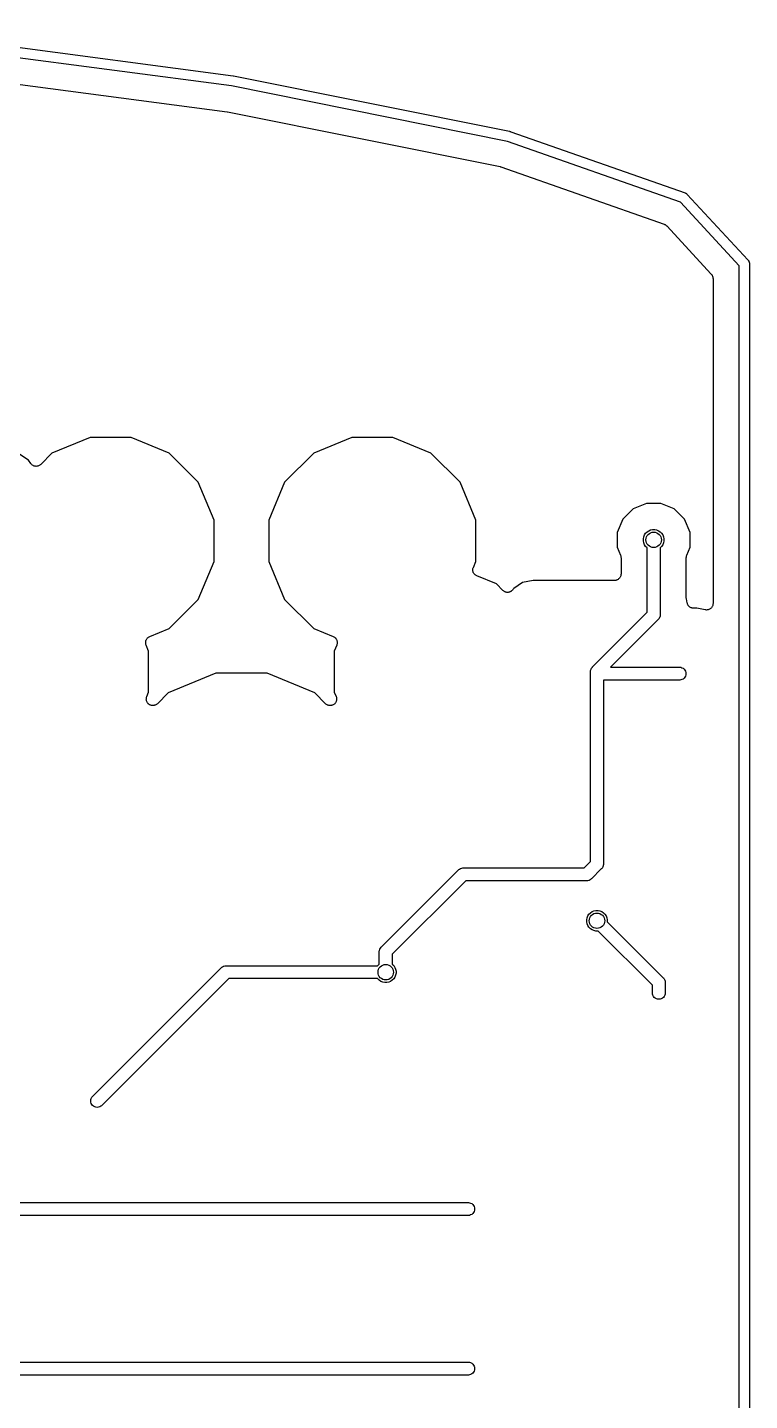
# Model space of a CAD drawing. Extents: x 0.4 to 11.3, y -7.9 to -0.4.
# Drawn here: x 8.329 to 8.88, y -2.58 to -1.529 of the extents above; entities that cross this region are included whole.
import ezdxf

# ---------------------------------------------------------------- set-up
doc = ezdxf.new("R2010")
doc.units = 0
doc.header["$MEASUREMENT"] = 0
doc.layers.add('BLACK', color=7, linetype='CONTINUOUS')

msp = doc.modelspace()

# ---------------------------------------------------------------- linework, layer by layer
at = {"layer": 'BLACK', "linetype": 'CONTINUOUS'}
for p, q in [((8.20617, -1.5294), (8.48572, -1.56637)), ((8.48462, -1.57417), (8.20511, -1.5372)), ((8.203, -1.5571), (8.48116, -1.59389)), ((8.69538, -1.61656), (8.48462, -1.57417)), ((8.48572, -1.56637), (8.48585, -1.56638)), ((8.48585, -1.56638), (8.48591, -1.5664)), ((8.48591, -1.5664), (8.48597, -1.5664)), ((8.48597, -1.5664), (8.4861, -1.56643)), ((8.4861, -1.56643), (8.69691, -1.60883)), ((8.48116, -1.59389), (8.48123, -1.59389)), ((8.48123, -1.59389), (8.48136, -1.59393)), ((8.48136, -1.59393), (8.4815, -1.59394)), ((8.4815, -1.59394), (8.68972, -1.63582)), ((8.82763, -1.66308), (8.69538, -1.61656)), ((8.69691, -1.60883), (8.69699, -1.60883)), ((8.69699, -1.60883), (8.69728, -1.60891)), ((8.69728, -1.60891), (8.6974, -1.60893)), ((8.6974, -1.60893), (8.69747, -1.60895)), ((8.69747, -1.60895), (8.69755, -1.60897)), ((8.69755, -1.60897), (8.69766, -1.60901)), ((8.69766, -1.60901), (8.69795, -1.6091)), ((8.69795, -1.6091), (8.69802, -1.60914)), ((8.69802, -1.60914), (8.83118, -1.65598)), ((8.68972, -1.63582), (8.68979, -1.63583)), ((8.68979, -1.63583), (8.69009, -1.63593)), ((8.69009, -1.63593), (8.6904, -1.636)), ((8.6904, -1.636), (8.81513, -1.67989)), ((8.83118, -1.65598), (8.83152, -1.6561)), ((8.83152, -1.6561), (8.83169, -1.6562)), ((8.83169, -1.6562), (8.83188, -1.65629)), ((8.83188, -1.65629), (8.83203, -1.6564)), ((8.83203, -1.6564), (8.83219, -1.65649)), ((8.83219, -1.65649), (8.83234, -1.65663)), ((8.83234, -1.65663), (8.8325, -1.65675)), ((8.8325, -1.65675), (8.83276, -1.65703)), ((8.83276, -1.65703), (8.87909, -1.70724)), ((8.87244, -1.71165), (8.82763, -1.66308)), ((8.81513, -1.67989), (8.8152, -1.67991)), ((8.8152, -1.67991), (8.81538, -1.68)), ((8.81538, -1.68), (8.81558, -1.68007)), ((8.81558, -1.68007), (8.81582, -1.68021)), ((8.81582, -1.68021), (8.81608, -1.68033)), ((8.81608, -1.68033), (8.81624, -1.68046)), ((8.81624, -1.68046), (8.81642, -1.68056)), ((8.81642, -1.68056), (8.81663, -1.68075)), ((8.81663, -1.68075), (8.81686, -1.68092)), ((8.81686, -1.68092), (8.81699, -1.68107)), ((8.81699, -1.68107), (8.81715, -1.68121)), ((8.81715, -1.68121), (8.85112, -1.71803)), ((8.87244, -2.08321), (8.87244, -1.71165)), ((8.87909, -1.70724), (8.87918, -1.70731)), ((8.87918, -1.70731), (8.87935, -1.70752)), ((8.87935, -1.70752), (8.8794, -1.70758)), ((8.8794, -1.70758), (8.87947, -1.70767)), ((8.87947, -1.70767), (8.87967, -1.70791)), ((8.87967, -1.70791), (8.8797, -1.70798)), ((8.8797, -1.70798), (8.87975, -1.70804)), ((8.87975, -1.70804), (8.87989, -1.70832)), ((8.87989, -1.70832), (8.88003, -1.70859)), ((8.88003, -1.70859), (8.88006, -1.70867)), ((8.88006, -1.70867), (8.88009, -1.70874)), ((8.88009, -1.70874), (8.88017, -1.70904)), ((8.88017, -1.70904), (8.88026, -1.70934)), ((8.88026, -1.70934), (8.88027, -1.70942)), ((8.88027, -1.70942), (8.88029, -1.70949)), ((8.88029, -1.70949), (8.8803, -1.7098)), ((8.8803, -1.7098), (8.88031, -1.70992)), ((8.88031, -1.70992), (8.88031, -1.71)), ((8.88031, -1.71), (8.88033, -1.71027)), ((8.88033, -1.71027), (8.88031, -1.71038)), ((8.88031, -1.71038), (8.88031, -4.69606)), ((8.85112, -1.71803), (8.85116, -1.71808)), ((8.85116, -1.71808), (8.85138, -1.71837)), ((8.85138, -1.71837), (8.85161, -1.71865)), ((8.85161, -1.71865), (8.85167, -1.71876)), ((8.85167, -1.71876), (8.85174, -1.71887)), ((8.85174, -1.71887), (8.85189, -1.71919)), ((8.85189, -1.71919), (8.85206, -1.71951)), ((8.85206, -1.71951), (8.8521, -1.71963)), ((8.8521, -1.71963), (8.85215, -1.71975)), ((8.85215, -1.71975), (8.85224, -1.7201)), ((8.85224, -1.7201), (8.85235, -1.72045)), ((8.85235, -1.72045), (8.85236, -1.72057)), ((8.85236, -1.72057), (8.85239, -1.7207)), ((8.85239, -1.7207), (8.85241, -1.72106)), ((8.85241, -1.72106), (8.85244, -1.72142)), ((8.85244, -1.72142), (8.85244, -1.96998)), ((8.3764, -1.84299), (8.34734, -1.85503)), ((8.40785, -1.84299), (8.3764, -1.84299)), ((8.43691, -1.85503), (8.40785, -1.84299)), ((8.5764, -1.84299), (8.54734, -1.85503)), ((8.60785, -1.84299), (8.5764, -1.84299)), ((8.63691, -1.85503), (8.60785, -1.84299)), ((8.32938, -1.86038), (8.32276, -1.85596)), ((8.34734, -1.85503), (8.33874, -1.86363)), ((8.45915, -1.87727), (8.43691, -1.85503)), ((8.54734, -1.85503), (8.52511, -1.87727)), ((8.65915, -1.87727), (8.63691, -1.85503)), ((8.33105, -1.86288), (8.32938, -1.86038)), ((8.33134, -1.86324), (8.33105, -1.86288)), ((8.33164, -1.86361), (8.33134, -1.86324)), ((8.33165, -1.86362), (8.33164, -1.86361)), ((8.33166, -1.86363), (8.33165, -1.86362)), ((8.33203, -1.86393), (8.33166, -1.86363)), ((8.33239, -1.86423), (8.33203, -1.86393)), ((8.33241, -1.86424), (8.33239, -1.86423)), ((8.33242, -1.86425), (8.33241, -1.86424)), ((8.33283, -1.86447), (8.33242, -1.86425)), ((8.33325, -1.8647), (8.33283, -1.86447)), ((8.33326, -1.86471), (8.33325, -1.8647)), ((8.33328, -1.86471), (8.33326, -1.86471)), ((8.33373, -1.86485), (8.33328, -1.86471)), ((8.33418, -1.86499), (8.33373, -1.86485)), ((8.3342, -1.86499), (8.33418, -1.86499)), ((8.33421, -1.865), (8.3342, -1.86499)), ((8.33468, -1.86505), (8.33421, -1.865)), ((8.33515, -1.8651), (8.33468, -1.86505)), ((8.33517, -1.8651), (8.33515, -1.8651)), ((8.33518, -1.8651), (8.33517, -1.8651)), ((8.33565, -1.86505), (8.33518, -1.8651)), ((8.33612, -1.86501), (8.33565, -1.86505)), ((8.33614, -1.86501), (8.33612, -1.86501)), ((8.33615, -1.86501), (8.33614, -1.86501)), ((8.33661, -1.86487), (8.33615, -1.86501)), ((8.33706, -1.86474), (8.33661, -1.86487)), ((8.33707, -1.86473), (8.33706, -1.86474)), ((8.33709, -1.86473), (8.33707, -1.86473)), ((8.33751, -1.86451), (8.33709, -1.86473)), ((8.33793, -1.86429), (8.33751, -1.86451)), ((8.33794, -1.86428), (8.33793, -1.86429)), ((8.33795, -1.86428), (8.33794, -1.86428)), ((8.33832, -1.86398), (8.33795, -1.86428)), ((8.33869, -1.86368), (8.33832, -1.86398)), ((8.33871, -1.86366), (8.33869, -1.86368)), ((8.33874, -1.86363), (8.33871, -1.86366)), ((8.33871, -1.86366), (8.33871, -1.86366)), ((8.33871, -1.86366), (8.33871, -1.86366)), ((8.47118, -1.90632), (8.45915, -1.87727)), ((8.52511, -1.87727), (8.51307, -1.90632)), ((8.67118, -1.90632), (8.65915, -1.87727)), ((8.7913, -1.89763), (8.78346, -1.90547)), ((8.80154, -1.89339), (8.7913, -1.89763)), ((8.81263, -1.89339), (8.80154, -1.89339)), ((8.82288, -1.89763), (8.81263, -1.89339)), ((8.83072, -1.90547), (8.82288, -1.89763)), ((8.47118, -1.93777), (8.47118, -1.90632)), ((8.51307, -1.90632), (8.51307, -1.93777)), ((8.67118, -1.93777), (8.67118, -1.90632)), ((8.78346, -1.90547), (8.77921, -1.91572)), ((8.83496, -1.91572), (8.83072, -1.90547)), ((8.77921, -1.91572), (8.77921, -1.9268)), ((8.79921, -1.92048), (8.79952, -1.91896)), ((8.79921, -1.92204), (8.79921, -1.92048)), ((8.79952, -1.91896), (8.80011, -1.91753)), ((8.80011, -1.91753), (8.80097, -1.91624)), ((8.80097, -1.91624), (8.80207, -1.91514)), ((8.80207, -1.91514), (8.80336, -1.91428)), ((8.80336, -1.91428), (8.80479, -1.91369)), ((8.80479, -1.91369), (8.80631, -1.91339)), ((8.80631, -1.91339), (8.80786, -1.91339)), ((8.80786, -1.91339), (8.80938, -1.91369)), ((8.80938, -1.91369), (8.81082, -1.91428)), ((8.81082, -1.91428), (8.81211, -1.91514)), ((8.81211, -1.91514), (8.8132, -1.91624)), ((8.8132, -1.91624), (8.81406, -1.91753)), ((8.81406, -1.91753), (8.81466, -1.91896)), ((8.81466, -1.91896), (8.81496, -1.92048)), ((8.81496, -1.92048), (8.81496, -1.92204)), ((8.83496, -1.9268), (8.83496, -1.91572)), ((8.77921, -1.9268), (8.78178, -1.93301)), ((8.79952, -1.92356), (8.79921, -1.92204)), ((8.80011, -1.92499), (8.79952, -1.92356)), ((8.80097, -1.92628), (8.80011, -1.92499)), ((8.80207, -1.92738), (8.80097, -1.92628)), ((8.80217, -1.92744), (8.80207, -1.92738)), ((8.80217, -1.9767), (8.80217, -1.92744)), ((8.81211, -1.92738), (8.81201, -1.92744)), ((8.81201, -1.92744), (8.81201, -1.9785)), ((8.8132, -1.92628), (8.81211, -1.92738)), ((8.81406, -1.92499), (8.8132, -1.92628)), ((8.81466, -1.92356), (8.81406, -1.92499)), ((8.81496, -1.92204), (8.81466, -1.92356)), ((8.83239, -1.93301), (8.83496, -1.9268)), ((8.45915, -1.96683), (8.47118, -1.93777)), ((8.51307, -1.93777), (8.52511, -1.96683)), ((8.66902, -1.94322), (8.66916, -1.94277)), ((8.66916, -1.94277), (8.6693, -1.94232)), ((8.6693, -1.94232), (8.67118, -1.93777)), ((8.78178, -1.93301), (8.78179, -1.93302)), ((8.78179, -1.93302), (8.78179, -1.93302)), ((8.78179, -1.93302), (8.78179, -1.93302)), ((8.78179, -1.93302), (8.78181, -1.93308)), ((8.78181, -1.93308), (8.78194, -1.93352)), ((8.78194, -1.93352), (8.78207, -1.93396)), ((8.78207, -1.93396), (8.78207, -1.93399)), ((8.78207, -1.93399), (8.78208, -1.93402)), ((8.78208, -1.93402), (8.78212, -1.93447)), ((8.78212, -1.93447), (8.78217, -1.93493)), ((8.78217, -1.93493), (8.78217, -1.94734)), ((8.83201, -1.93486), (8.83206, -1.9344)), ((8.83201, -1.93492), (8.83201, -1.93486)), ((8.83201, -1.93493), (8.83201, -1.93492)), ((8.83201, -1.93492), (8.83201, -1.93492)), ((8.83201, -1.93492), (8.83201, -1.93492)), ((8.83201, -1.96542), (8.83201, -1.93493)), ((8.83206, -1.9344), (8.8321, -1.93395)), ((8.8321, -1.93395), (8.83211, -1.93392)), ((8.83211, -1.93392), (8.83212, -1.93389)), ((8.83212, -1.93389), (8.83226, -1.93345)), ((8.83226, -1.93345), (8.83239, -1.93301)), ((8.66892, -1.94419), (8.66897, -1.94372)), ((8.66892, -1.94421), (8.66892, -1.94419)), ((8.66892, -1.94423), (8.66892, -1.94421)), ((8.66896, -1.94469), (8.66892, -1.94423)), ((8.669, -1.94516), (8.66896, -1.94469)), ((8.66897, -1.94372), (8.66901, -1.94325)), ((8.66901, -1.94518), (8.669, -1.94516)), ((8.66901, -1.94325), (8.66902, -1.94324)), ((8.66901, -1.9452), (8.66901, -1.94518)), ((8.66914, -1.94565), (8.66901, -1.9452)), ((8.66902, -1.94324), (8.66902, -1.94322)), ((8.66928, -1.9461), (8.66914, -1.94565)), ((8.66929, -1.94612), (8.66928, -1.9461)), ((8.66929, -1.94613), (8.66929, -1.94612)), ((8.66951, -1.94655), (8.66929, -1.94613)), ((8.66973, -1.94697), (8.66951, -1.94655)), ((8.66974, -1.94698), (8.66973, -1.94697)), ((8.66975, -1.94699), (8.66974, -1.94698)), ((8.67005, -1.94736), (8.66975, -1.94699)), ((8.67034, -1.94773), (8.67005, -1.94736)), ((8.67035, -1.94774), (8.67034, -1.94773)), ((8.67036, -1.94775), (8.67035, -1.94774)), ((8.67073, -1.94805), (8.67036, -1.94775)), ((8.67108, -1.94836), (8.67073, -1.94805)), ((8.6711, -1.94836), (8.67108, -1.94836)), ((8.67111, -1.94837), (8.6711, -1.94836)), ((8.67153, -1.9486), (8.67111, -1.94837)), ((8.67194, -1.94883), (8.67153, -1.9486)), ((8.67197, -1.94884), (8.67194, -1.94883)), ((8.672, -1.94885), (8.67197, -1.94884)), ((8.67197, -1.94884), (8.67197, -1.94884)), ((8.67197, -1.94884), (8.67197, -1.94884)), ((8.68691, -1.95503), (8.672, -1.94885)), ((8.71506, -1.95234), (8.70676, -1.954)), ((8.77717, -1.95234), (8.71506, -1.95234)), ((8.77763, -1.9523), (8.77717, -1.95234)), ((8.7781, -1.95226), (8.77763, -1.9523)), ((8.77812, -1.95225), (8.7781, -1.95226)), ((8.77814, -1.95225), (8.77812, -1.95225)), ((8.77859, -1.95211), (8.77814, -1.95225)), ((8.77904, -1.95198), (8.77859, -1.95211)), ((8.77905, -1.95197), (8.77904, -1.95198)), ((8.77907, -1.95197), (8.77905, -1.95197)), ((8.77949, -1.95175), (8.77907, -1.95197)), ((8.7799, -1.95153), (8.77949, -1.95175)), ((8.77992, -1.95152), (8.7799, -1.95153)), ((8.77993, -1.95151), (8.77992, -1.95152)), ((8.7803, -1.95121), (8.77993, -1.95151)), ((8.78066, -1.95092), (8.7803, -1.95121)), ((8.78067, -1.9509), (8.78066, -1.95092)), ((8.78069, -1.95089), (8.78067, -1.9509)), ((8.78099, -1.95053), (8.78069, -1.95089)), ((8.78129, -1.95017), (8.78099, -1.95053)), ((8.7813, -1.95015), (8.78129, -1.95017)), ((8.78131, -1.95014), (8.7813, -1.95015)), ((8.78153, -1.94973), (8.78131, -1.95014)), ((8.78176, -1.94931), (8.78153, -1.94973)), ((8.78177, -1.9493), (8.78176, -1.94931)), ((8.78191, -1.94883), (8.78177, -1.94928)), ((8.78177, -1.94928), (8.78177, -1.9493)), ((8.78206, -1.94838), (8.78191, -1.94883)), ((8.78211, -1.94788), (8.78206, -1.94835)), ((8.78206, -1.94835), (8.78206, -1.94837)), ((8.78206, -1.94837), (8.78206, -1.94838)), ((8.78216, -1.94741), (8.78211, -1.94788)), ((8.78217, -1.94738), (8.78216, -1.94741)), ((8.78217, -1.94734), (8.78217, -1.94738)), ((8.78217, -1.94738), (8.78217, -1.94738)), ((8.78217, -1.94738), (8.78217, -1.94738)), ((8.69189, -1.96001), (8.68691, -1.95503)), ((8.69226, -1.96031), (8.69189, -1.96001)), ((8.69262, -1.96062), (8.69226, -1.96031)), ((8.69264, -1.96062), (8.69262, -1.96062)), ((8.69265, -1.96063), (8.69264, -1.96062)), ((8.69306, -1.96086), (8.69265, -1.96063)), ((8.69348, -1.96108), (8.69306, -1.96086)), ((8.69349, -1.96109), (8.69348, -1.96108)), ((8.69351, -1.96109), (8.69349, -1.96109)), ((8.69396, -1.96123), (8.69351, -1.96109)), ((8.69441, -1.96137), (8.69396, -1.96123)), ((8.69443, -1.96137), (8.69441, -1.96137)), ((8.69444, -1.96138), (8.69443, -1.96137)), ((8.69491, -1.96143), (8.69444, -1.96138)), ((8.69538, -1.96148), (8.69491, -1.96143)), ((8.6954, -1.96148), (8.69538, -1.96148)), ((8.69541, -1.96148), (8.6954, -1.96148)), ((8.69588, -1.96143), (8.69541, -1.96148)), ((8.69635, -1.96139), (8.69588, -1.96143)), ((8.69637, -1.96139), (8.69635, -1.96139)), ((8.69638, -1.96139), (8.69637, -1.96139)), ((8.69683, -1.96125), (8.69638, -1.96139)), ((8.69729, -1.96112), (8.69683, -1.96125)), ((8.6973, -1.96111), (8.69729, -1.96112)), ((8.69732, -1.96111), (8.6973, -1.96111)), ((8.69774, -1.96089), (8.69732, -1.96111)), ((8.69816, -1.96067), (8.69774, -1.96089)), ((8.69817, -1.96066), (8.69816, -1.96067)), ((8.69818, -1.96065), (8.69817, -1.96066)), ((8.69855, -1.96035), (8.69818, -1.96065)), ((8.69892, -1.96006), (8.69855, -1.96035)), ((8.69893, -1.96005), (8.69892, -1.96006)), ((8.69894, -1.96004), (8.69893, -1.96005)), ((8.69924, -1.95968), (8.69894, -1.96004)), ((8.69955, -1.95931), (8.69924, -1.95968)), ((8.69956, -1.95929), (8.69955, -1.95931)), ((8.69959, -1.95926), (8.69956, -1.95929)), ((8.69956, -1.95929), (8.69956, -1.95929)), ((8.69956, -1.95929), (8.69956, -1.95929)), ((8.70015, -1.95842), (8.69959, -1.95926)), ((8.70676, -1.954), (8.70015, -1.95842)), ((8.43691, -1.98907), (8.45915, -1.96683)), ((8.52511, -1.96683), (8.54734, -1.98907)), ((8.83205, -1.96588), (8.83201, -1.96542)), ((8.83209, -1.96633), (8.83205, -1.96588)), ((8.8321, -1.9664), (8.83209, -1.96633)), ((8.83274, -1.96958), (8.8321, -1.9664)), ((8.83287, -1.97003), (8.83274, -1.96958)), ((8.833, -1.97048), (8.83287, -1.97003)), ((8.83301, -1.9705), (8.833, -1.97048)), ((8.83302, -1.97051), (8.83301, -1.9705)), ((8.83324, -1.97092), (8.83302, -1.97051)), ((8.83346, -1.97134), (8.83324, -1.97092)), ((8.83347, -1.97136), (8.83346, -1.97134)), ((8.83348, -1.97138), (8.83347, -1.97136)), ((8.83378, -1.97174), (8.83348, -1.97138)), ((8.83407, -1.9721), (8.83378, -1.97174)), ((8.83408, -1.97212), (8.83407, -1.9721)), ((8.8341, -1.97213), (8.83408, -1.97212)), ((8.83446, -1.97243), (8.8341, -1.97213)), ((8.83482, -1.97273), (8.83446, -1.97243)), ((8.83483, -1.97274), (8.83482, -1.97273)), ((8.83485, -1.97275), (8.83483, -1.97274)), ((8.83526, -1.97298), (8.83485, -1.97275)), ((8.83567, -1.9732), (8.83526, -1.97298)), ((8.83569, -1.97321), (8.83567, -1.9732)), ((8.83571, -1.97322), (8.83569, -1.97321)), ((8.83616, -1.97335), (8.83571, -1.97322)), ((8.8366, -1.9735), (8.83616, -1.97335)), ((8.83662, -1.9735), (8.8366, -1.9735)), ((8.83664, -1.9735), (8.83662, -1.9735)), ((8.83711, -1.97355), (8.83664, -1.9735)), ((8.83757, -1.9736), (8.83711, -1.97355)), ((8.83761, -1.9736), (8.83757, -1.9736)), ((8.83764, -1.9736), (8.83761, -1.9736)), ((8.83761, -1.9736), (8.83761, -1.9736)), ((8.83761, -1.9736), (8.83761, -1.9736)), ((8.84006, -1.9736), (8.83764, -1.9736)), ((8.84647, -1.97488), (8.84006, -1.9736)), ((8.85018, -1.97416), (8.84976, -1.97438)), ((8.85019, -1.97415), (8.85018, -1.97416)), ((8.8502, -1.97414), (8.85019, -1.97415)), ((8.85057, -1.97384), (8.8502, -1.97414)), ((8.85094, -1.97355), (8.85057, -1.97384)), ((8.85095, -1.97354), (8.85094, -1.97355)), ((8.85096, -1.97353), (8.85095, -1.97354)), ((8.85126, -1.97316), (8.85096, -1.97353)), ((8.85157, -1.9728), (8.85126, -1.97316)), ((8.85158, -1.97277), (8.85157, -1.97279)), ((8.85157, -1.97279), (8.85157, -1.9728)), ((8.85181, -1.97236), (8.85158, -1.97277)), ((8.85204, -1.97194), (8.85181, -1.97236)), ((8.85205, -1.97192), (8.85204, -1.97193)), ((8.85204, -1.97193), (8.85204, -1.97194)), ((8.85219, -1.97147), (8.85205, -1.97192)), ((8.85233, -1.97101), (8.85219, -1.97147)), ((8.85234, -1.97098), (8.85233, -1.971)), ((8.85233, -1.971), (8.85233, -1.97101)), ((8.85239, -1.97051), (8.85234, -1.97098)), ((8.85244, -1.97004), (8.85239, -1.97051)), ((8.85244, -1.96998), (8.85244, -1.97001)), ((8.85244, -1.97001), (8.85244, -1.97001)), ((8.85244, -1.97001), (8.85244, -1.97002)), ((8.85244, -1.97002), (8.85244, -1.97004)), ((8.76047, -2.0184), (8.80217, -1.9767)), ((8.8104, -1.98239), (8.77409, -2.0187)), ((8.81058, -1.98224), (8.8104, -1.98239)), ((8.81098, -1.98175), (8.81058, -1.98224)), ((8.8112, -1.98149), (8.81098, -1.98175)), ((8.81166, -1.98063), (8.8112, -1.98149)), ((8.8117, -1.98047), (8.81166, -1.98063)), ((8.81194, -1.9797), (8.8117, -1.98047)), ((8.81201, -1.97898), (8.81194, -1.9797)), ((8.81201, -1.9785), (8.81203, -1.97874)), ((8.81203, -1.97874), (8.81201, -1.97898)), ((8.81201, -1.97898), (8.81201, -1.97898)), ((8.84694, -1.97493), (8.84647, -1.97488)), ((8.84741, -1.97498), (8.84694, -1.97493)), ((8.84742, -1.97497), (8.84741, -1.97498)), ((8.84744, -1.97498), (8.84742, -1.97497)), ((8.84791, -1.97493), (8.84744, -1.97498)), ((8.84838, -1.97489), (8.84791, -1.97493)), ((8.84839, -1.97488), (8.84838, -1.97489)), ((8.84841, -1.97488), (8.84839, -1.97488)), ((8.84886, -1.97474), (8.84841, -1.97488)), ((8.84931, -1.97461), (8.84886, -1.97474)), ((8.84933, -1.9746), (8.84931, -1.97461)), ((8.84934, -1.9746), (8.84933, -1.9746)), ((8.84976, -1.97438), (8.84934, -1.9746)), ((8.42158, -1.99546), (8.422, -1.99524)), ((8.422, -1.99524), (8.43691, -1.98907)), ((8.54734, -1.98907), (8.56225, -1.99524)), ((8.56225, -1.99524), (8.56228, -1.99525)), ((8.56228, -1.99525), (8.56228, -1.99525)), ((8.56228, -1.99525), (8.56228, -1.99525)), ((8.56228, -1.99525), (8.56231, -1.99527)), ((8.56231, -1.99527), (8.56272, -1.99549)), ((8.41892, -1.9998), (8.41897, -1.99933)), ((8.41892, -1.99982), (8.41892, -1.9998)), ((8.41892, -1.99983), (8.41892, -1.99982)), ((8.41896, -2.0003), (8.41892, -1.99983)), ((8.419, -2.00077), (8.41896, -2.0003)), ((8.41897, -1.99933), (8.41902, -1.99886)), ((8.419, -2.00079), (8.419, -2.00077)), ((8.41901, -2.00081), (8.419, -2.00079)), ((8.41914, -2.00125), (8.41901, -2.00081)), ((8.41902, -1.99883), (8.41916, -1.99838)), ((8.41902, -1.99885), (8.41902, -1.99883)), ((8.41902, -1.99886), (8.41902, -1.99885)), ((8.41927, -2.00171), (8.41914, -2.00125)), ((8.41916, -1.99838), (8.4193, -1.99793)), ((8.41928, -2.00174), (8.41927, -2.00171)), ((8.4193, -2.00177), (8.41928, -2.00174)), ((8.41928, -2.00174), (8.41928, -2.00174)), ((8.41928, -2.00174), (8.41928, -2.00174)), ((8.4193, -1.99793), (8.41931, -1.99791)), ((8.42118, -2.00632), (8.4193, -2.00177)), ((8.41931, -1.99791), (8.41932, -1.9979)), ((8.41932, -1.9979), (8.41954, -1.99749)), ((8.41954, -1.99749), (8.41977, -1.99707)), ((8.41977, -1.99707), (8.41978, -1.99706)), ((8.41978, -1.99706), (8.41979, -1.99704)), ((8.41979, -1.99704), (8.42009, -1.99668)), ((8.42009, -1.99668), (8.42039, -1.99632)), ((8.42039, -1.99632), (8.4204, -1.99631)), ((8.4204, -1.99631), (8.42041, -1.99629)), ((8.42041, -1.99629), (8.42077, -1.996)), ((8.42077, -1.996), (8.42114, -1.9957)), ((8.42114, -1.9957), (8.42116, -1.99569)), ((8.42116, -1.99569), (8.42117, -1.99568)), ((8.42117, -1.99568), (8.42158, -1.99546)), ((8.56272, -1.99549), (8.56314, -1.99572)), ((8.56496, -2.00177), (8.56307, -2.00632)), ((8.56314, -1.99572), (8.56315, -1.99573)), ((8.56315, -1.99573), (8.56317, -1.99574)), ((8.56317, -1.99574), (8.56353, -1.99604)), ((8.56353, -1.99604), (8.56389, -1.99634)), ((8.56389, -1.99634), (8.5639, -1.99636)), ((8.5639, -1.99636), (8.56391, -1.99637)), ((8.56391, -1.99637), (8.56421, -1.99673)), ((8.56421, -1.99673), (8.56451, -1.9971)), ((8.56451, -1.9971), (8.56451, -1.99712)), ((8.56451, -1.99712), (8.56452, -1.99713)), ((8.56452, -1.99713), (8.56474, -1.99754)), ((8.56474, -1.99754), (8.56496, -1.99796)), ((8.56496, -1.99796), (8.56497, -1.99798)), ((8.56509, -2.00132), (8.56496, -2.00177)), ((8.56497, -1.99798), (8.56497, -1.99799)), ((8.56497, -1.99799), (8.56511, -1.99845)), ((8.56523, -2.00087), (8.56509, -2.00132)), ((8.56511, -1.99845), (8.56524, -1.9989)), ((8.56524, -2.00084), (8.56523, -2.00086)), ((8.56523, -2.00086), (8.56523, -2.00087)), ((8.56524, -1.9989), (8.56524, -1.99891)), ((8.56524, -1.99891), (8.56525, -1.99893)), ((8.56529, -2.00037), (8.56524, -2.00084)), ((8.56525, -1.99893), (8.56529, -1.9994)), ((8.56529, -1.9994), (8.56534, -1.99987)), ((8.56534, -1.9999), (8.56529, -2.00037)), ((8.56534, -1.99987), (8.56533, -1.99989)), ((8.56533, -1.99989), (8.56534, -1.9999)), ((8.42118, -2.03777), (8.42118, -2.00632)), ((8.56307, -2.00632), (8.56307, -2.03777)), ((8.47249, -2.02331), (8.43619, -2.03834)), ((8.51177, -2.02331), (8.47249, -2.02331)), ((8.54806, -2.03834), (8.51177, -2.02331)), ((8.75883, -2.02205), (8.75886, -2.02181)), ((8.75886, -2.02229), (8.75883, -2.02205)), ((8.75886, -2.02181), (8.75893, -2.02108)), ((8.75886, -2.02181), (8.75886, -2.02181)), ((8.75886, -2.16725), (8.75886, -2.02229)), ((8.75893, -2.02108), (8.75921, -2.02015)), ((8.75921, -2.02015), (8.75967, -2.0193)), ((8.75967, -2.0193), (8.76028, -2.01855)), ((8.76028, -2.01855), (8.76047, -2.0184)), ((8.77409, -2.0187), (8.82701, -2.0187)), ((8.82701, -2.0187), (8.82774, -2.01877)), ((8.82774, -2.01877), (8.82866, -2.01905)), ((8.82866, -2.01905), (8.82952, -2.01951)), ((8.82952, -2.01951), (8.83027, -2.02013)), ((8.83027, -2.02013), (8.83088, -2.02087)), ((8.83088, -2.02637), (8.83027, -2.02712)), ((8.83088, -2.02087), (8.83134, -2.02173)), ((8.83134, -2.02551), (8.83088, -2.02637)), ((8.83134, -2.02173), (8.83162, -2.02266)), ((8.83162, -2.02459), (8.83134, -2.02551)), ((8.83162, -2.02266), (8.83172, -2.02362)), ((8.83172, -2.02362), (8.83162, -2.02459)), ((8.82701, -2.02854), (8.7687, -2.02854)), ((8.7687, -2.02854), (8.7687, -2.16905)), ((8.82774, -2.02847), (8.82701, -2.02854)), ((8.82866, -2.02819), (8.82774, -2.02847)), ((8.82952, -2.02773), (8.82866, -2.02819)), ((8.83027, -2.02712), (8.82952, -2.02773)), ((8.4194, -2.04304), (8.41945, -2.04256)), ((8.4194, -2.04305), (8.4194, -2.04304)), ((8.41945, -2.04354), (8.4194, -2.04305)), ((8.4194, -2.04305), (8.4194, -2.04305)), ((8.41945, -2.04256), (8.4195, -2.04208)), ((8.41949, -2.04401), (8.41945, -2.04354)), ((8.4195, -2.04402), (8.41949, -2.04401)), ((8.4195, -2.04207), (8.41964, -2.04162)), ((8.4195, -2.04208), (8.4195, -2.04207)), ((8.4195, -2.04208), (8.4195, -2.04208)), ((8.41964, -2.04449), (8.4195, -2.04402)), ((8.4195, -2.04402), (8.4195, -2.04402)), ((8.41964, -2.04162), (8.41978, -2.04115)), ((8.41977, -2.04495), (8.41964, -2.04449)), ((8.41978, -2.04495), (8.41977, -2.04495)), ((8.41978, -2.04115), (8.42118, -2.03777)), ((8.41978, -2.04496), (8.41978, -2.04495)), ((8.42, -2.04538), (8.41978, -2.04496)), ((8.42023, -2.04581), (8.42, -2.04538)), ((8.42023, -2.04582), (8.42023, -2.04581)), ((8.42053, -2.04619), (8.42023, -2.04582)), ((8.42023, -2.04582), (8.42023, -2.04582)), ((8.42084, -2.04657), (8.42053, -2.04619)), ((8.42085, -2.04657), (8.42084, -2.04657)), ((8.42085, -2.04658), (8.42085, -2.04657)), ((8.42122, -2.04689), (8.42085, -2.04658)), ((8.42159, -2.04719), (8.42122, -2.04689)), ((8.4216, -2.0472), (8.42159, -2.04719)), ((8.42202, -2.04743), (8.4216, -2.0472)), ((8.4216, -2.0472), (8.4216, -2.0472)), ((8.42245, -2.04766), (8.42202, -2.04743)), ((8.42246, -2.04767), (8.42245, -2.04766)), ((8.42245, -2.04766), (8.42245, -2.04766)), ((8.42291, -2.04781), (8.42246, -2.04767)), ((8.42626, -2.0477), (8.42579, -2.04784)), ((8.42627, -2.0477), (8.42626, -2.0477)), ((8.42626, -2.0477), (8.42626, -2.0477)), ((8.42669, -2.04748), (8.42627, -2.0477)), ((8.42713, -2.04725), (8.42669, -2.04748)), ((8.4275, -2.04696), (8.42713, -2.04725)), ((8.42713, -2.04725), (8.42713, -2.04725)), ((8.42713, -2.04725), (8.42713, -2.04725)), ((8.42789, -2.04664), (8.4275, -2.04696)), ((8.4279, -2.04664), (8.42789, -2.04664)), ((8.42789, -2.04664), (8.42789, -2.04664)), ((8.42794, -2.04659), (8.4279, -2.04664)), ((8.4279, -2.04664), (8.4279, -2.04664)), ((8.43619, -2.03834), (8.42794, -2.04659)), ((8.55631, -2.04659), (8.54806, -2.03834)), ((8.55669, -2.0469), (8.55631, -2.04659)), ((8.55706, -2.04721), (8.55669, -2.0469)), ((8.55707, -2.04721), (8.55706, -2.04721)), ((8.55706, -2.04721), (8.55706, -2.04721)), ((8.55749, -2.04744), (8.55707, -2.04721)), ((8.55792, -2.04767), (8.55749, -2.04744)), ((8.55793, -2.04768), (8.55792, -2.04767)), ((8.55792, -2.04767), (8.55792, -2.04767)), ((8.55841, -2.04782), (8.55793, -2.04768)), ((8.56173, -2.04769), (8.56127, -2.04783)), ((8.56174, -2.04769), (8.56173, -2.04769)), ((8.56173, -2.04769), (8.56173, -2.04769)), ((8.56219, -2.04745), (8.56174, -2.04769)), ((8.56259, -2.04724), (8.56219, -2.04745)), ((8.5626, -2.04724), (8.56259, -2.04724)), ((8.563, -2.04691), (8.5626, -2.04723)), ((8.5626, -2.04723), (8.5626, -2.04724)), ((8.56335, -2.04663), (8.563, -2.04691)), ((8.56307, -2.03777), (8.56447, -2.04115)), ((8.56336, -2.04662), (8.56335, -2.04663)), ((8.56368, -2.04624), (8.56336, -2.04662)), ((8.56336, -2.04662), (8.56336, -2.04662)), ((8.56398, -2.04588), (8.56368, -2.04624)), ((8.56422, -2.04543), (8.56398, -2.04587)), ((8.56398, -2.04587), (8.56398, -2.04587)), ((8.56398, -2.04587), (8.56398, -2.04588)), ((8.56445, -2.04502), (8.56422, -2.04543)), ((8.5646, -2.04454), (8.56445, -2.04501)), ((8.56445, -2.04501), (8.56445, -2.04502)), ((8.56445, -2.04502), (8.56445, -2.04502)), ((8.56447, -2.04115), (8.56449, -2.0412)), ((8.56449, -2.0412), (8.56449, -2.0412)), ((8.56449, -2.0412), (8.56449, -2.0412)), ((8.56449, -2.0412), (8.56449, -2.04121)), ((8.56449, -2.04121), (8.56463, -2.04168)), ((8.56474, -2.04409), (8.5646, -2.04454)), ((8.56463, -2.04168), (8.56476, -2.04214)), ((8.5648, -2.04359), (8.56474, -2.04408)), ((8.56474, -2.04408), (8.56474, -2.04409)), ((8.56474, -2.04409), (8.56474, -2.04409)), ((8.56476, -2.04214), (8.56476, -2.04214)), ((8.56476, -2.04214), (8.56477, -2.04215)), ((8.56477, -2.04215), (8.56481, -2.04262)), ((8.56485, -2.04312), (8.5648, -2.04359)), ((8.56481, -2.04262), (8.56485, -2.04311)), ((8.56485, -2.04311), (8.56485, -2.04312)), ((8.56485, -2.04312), (8.56485, -2.04312)), ((8.42338, -2.04795), (8.42291, -2.04781)), ((8.42339, -2.04796), (8.42338, -2.04795)), ((8.42338, -2.04795), (8.42338, -2.04795)), ((8.42387, -2.04801), (8.42339, -2.04796)), ((8.42435, -2.04806), (8.42387, -2.04801)), ((8.42436, -2.04806), (8.42435, -2.04806)), ((8.42484, -2.04802), (8.42436, -2.04806)), ((8.42436, -2.04806), (8.42436, -2.04806)), ((8.42532, -2.04797), (8.42484, -2.04802)), ((8.42533, -2.04797), (8.42532, -2.04797)), ((8.42579, -2.04784), (8.42533, -2.04797)), ((8.42533, -2.04797), (8.42533, -2.04797)), ((8.55885, -2.04796), (8.55841, -2.04782)), ((8.55886, -2.04796), (8.55885, -2.04796)), ((8.55935, -2.04801), (8.55886, -2.04796)), ((8.55886, -2.04796), (8.55886, -2.04796)), ((8.55982, -2.04806), (8.55935, -2.04801)), ((8.55983, -2.04806), (8.55982, -2.04806)), ((8.5603, -2.04801), (8.55983, -2.04806)), ((8.55983, -2.04806), (8.55983, -2.04806)), ((8.56079, -2.04797), (8.5603, -2.04801)), ((8.5608, -2.04797), (8.56079, -2.04797)), ((8.56127, -2.04783), (8.5608, -2.04797)), ((8.5608, -2.04797), (8.5608, -2.04797)), ((8.87244, -2.4565), (8.87244, -2.08321)), ((8.87244, -2.08321), (8.87244, -2.08321)), ((8.65777, -2.17386), (8.65792, -2.17367)), ((8.65792, -2.17367), (8.65811, -2.17351)), ((8.65811, -2.17351), (8.65867, -2.17305)), ((8.65811, -2.17351), (8.65811, -2.17351)), ((8.65867, -2.17305), (8.65952, -2.1726)), ((8.65867, -2.17305), (8.65867, -2.17305)), ((8.65867, -2.17305), (8.65867, -2.17305)), ((8.65952, -2.1726), (8.66045, -2.17232)), ((8.66045, -2.17232), (8.66118, -2.17224)), ((8.66118, -2.17224), (8.66142, -2.17222)), ((8.66118, -2.17224), (8.66118, -2.17224)), ((8.66142, -2.17222), (8.66166, -2.17224)), ((8.66166, -2.17224), (8.75387, -2.17224)), ((8.75387, -2.17224), (8.75886, -2.16725)), ((8.76709, -2.17294), (8.75956, -2.18047)), ((8.76728, -2.17279), (8.76709, -2.17294)), ((8.76746, -2.17256), (8.76728, -2.17279)), ((8.76789, -2.17204), (8.76746, -2.17256)), ((8.76835, -2.17118), (8.76789, -2.17204)), ((8.76847, -2.17078), (8.76835, -2.17118)), ((8.76863, -2.17026), (8.76847, -2.17078)), ((8.7687, -2.16953), (8.76863, -2.17026)), ((8.7687, -2.16905), (8.76872, -2.16929)), ((8.76872, -2.16929), (8.7687, -2.16953)), ((8.7687, -2.16953), (8.7687, -2.16953)), ((8.59905, -2.23257), (8.65777, -2.17386)), ((8.66346, -2.18209), (8.60728, -2.23826)), ((8.75566, -2.18209), (8.66346, -2.18209)), ((8.75591, -2.18211), (8.75566, -2.18209)), ((8.75615, -2.18209), (8.75591, -2.18211)), ((8.75687, -2.18202), (8.75615, -2.18209)), ((8.75615, -2.18209), (8.75615, -2.18209)), ((8.7578, -2.18173), (8.75687, -2.18202)), ((8.75865, -2.18128), (8.7578, -2.18173)), ((8.7594, -2.18066), (8.75865, -2.18128)), ((8.75956, -2.18047), (8.7594, -2.18066)), ((8.76005, -2.20562), (8.76148, -2.20503)), ((8.76148, -2.20503), (8.763, -2.20472)), ((8.763, -2.20472), (8.76456, -2.20472)), ((8.76456, -2.20472), (8.76608, -2.20503)), ((8.76608, -2.20503), (8.76751, -2.20562)), ((8.75591, -2.21182), (8.75621, -2.2103)), ((8.75591, -2.21337), (8.75591, -2.21182)), ((8.75621, -2.2149), (8.75591, -2.21337)), ((8.75621, -2.2103), (8.7568, -2.20887)), ((8.7568, -2.21633), (8.75621, -2.2149)), ((8.7568, -2.20887), (8.75766, -2.20758)), ((8.75766, -2.20758), (8.75876, -2.20648)), ((8.75876, -2.20648), (8.76005, -2.20562)), ((8.76751, -2.20562), (8.7688, -2.20648)), ((8.7688, -2.20648), (8.7699, -2.20758)), ((8.7699, -2.20758), (8.77076, -2.20887)), ((8.77076, -2.20887), (8.77135, -2.2103)), ((8.77135, -2.2103), (8.77165, -2.21182)), ((8.77165, -2.21337), (8.77163, -2.21349)), ((8.77163, -2.21349), (8.81433, -2.25619)), ((8.77165, -2.21182), (8.77165, -2.21337)), ((8.75766, -2.21762), (8.7568, -2.21633)), ((8.75876, -2.21871), (8.75766, -2.21762)), ((8.76005, -2.21958), (8.75876, -2.21871)), ((8.76148, -2.22017), (8.76005, -2.21958)), ((8.763, -2.22047), (8.76148, -2.22017)), ((8.76456, -2.22047), (8.763, -2.22047)), ((8.76467, -2.22045), (8.76456, -2.22047)), ((8.8061, -2.26188), (8.76467, -2.22045)), ((8.59742, -2.23622), (8.59744, -2.23598)), ((8.59744, -2.23646), (8.59742, -2.23622)), ((8.59744, -2.23598), (8.59751, -2.23526)), ((8.59744, -2.23598), (8.59744, -2.23598)), ((8.59744, -2.24579), (8.59744, -2.23646)), ((8.59751, -2.23526), (8.59779, -2.23433)), ((8.59779, -2.23433), (8.59825, -2.23347)), ((8.59825, -2.23347), (8.59887, -2.23272)), ((8.59887, -2.23272), (8.59905, -2.23257)), ((8.47852, -2.24737), (8.47935, -2.24712)), ((8.47935, -2.24712), (8.48007, -2.24705)), ((8.48007, -2.24705), (8.48032, -2.24702)), ((8.48007, -2.24705), (8.48007, -2.24705)), ((8.48032, -2.24702), (8.48056, -2.24705)), ((8.48056, -2.24705), (8.59618, -2.24705)), ((8.59618, -2.24705), (8.59625, -2.24695)), ((8.59625, -2.24695), (8.59734, -2.24585)), ((8.59734, -2.24585), (8.59744, -2.24579)), ((8.60728, -2.23826), (8.60728, -2.24579)), ((8.60728, -2.24579), (8.60738, -2.24585)), ((8.60738, -2.24585), (8.60848, -2.24695)), ((8.60848, -2.24695), (8.60934, -2.24824)), ((8.37824, -2.34708), (8.47666, -2.24866)), ((8.48235, -2.25689), (8.3852, -2.35404)), ((8.47666, -2.24866), (8.47682, -2.24847)), ((8.47682, -2.24847), (8.47718, -2.24817)), ((8.47718, -2.24817), (8.47757, -2.24786)), ((8.47757, -2.24786), (8.47842, -2.2474)), ((8.47842, -2.2474), (8.47852, -2.24737)), ((8.59618, -2.25689), (8.48235, -2.25689)), ((8.59625, -2.25699), (8.59618, -2.25689)), ((8.59734, -2.25808), (8.59625, -2.25699)), ((8.60848, -2.25699), (8.60738, -2.25808)), ((8.60934, -2.2557), (8.60848, -2.25699)), ((8.60934, -2.24824), (8.60993, -2.24967)), ((8.60993, -2.25426), (8.60934, -2.2557)), ((8.60993, -2.24967), (8.61024, -2.25119)), ((8.61024, -2.25274), (8.60993, -2.25426)), ((8.61024, -2.25119), (8.61024, -2.25274)), ((8.81433, -2.25619), (8.81452, -2.25635)), ((8.81452, -2.25635), (8.81467, -2.25653)), ((8.81467, -2.25653), (8.81467, -2.25653)), ((8.81467, -2.25653), (8.81492, -2.25683)), ((8.81492, -2.25683), (8.81514, -2.2571)), ((8.81514, -2.2571), (8.81559, -2.25795)), ((8.59863, -2.25895), (8.59734, -2.25808)), ((8.60007, -2.25954), (8.59863, -2.25895)), ((8.60159, -2.25984), (8.60007, -2.25954)), ((8.60314, -2.25984), (8.60159, -2.25984)), ((8.60466, -2.25954), (8.60314, -2.25984)), ((8.60609, -2.25895), (8.60466, -2.25954)), ((8.60738, -2.25808), (8.60609, -2.25895)), ((8.8061, -2.26796), (8.8061, -2.26188)), ((8.80617, -2.26868), (8.8061, -2.26796)), ((8.81559, -2.25795), (8.81587, -2.25888)), ((8.81587, -2.25888), (8.81594, -2.2596)), ((8.81594, -2.26796), (8.81587, -2.26868)), ((8.81594, -2.2596), (8.81594, -2.2596)), ((8.81594, -2.2596), (8.81597, -2.25984)), ((8.81597, -2.25984), (8.81594, -2.26008)), ((8.81594, -2.26008), (8.81594, -2.26796)), ((8.80646, -2.26961), (8.80617, -2.26868)), ((8.80691, -2.27046), (8.80646, -2.26961)), ((8.80753, -2.27121), (8.80691, -2.27046)), ((8.80828, -2.27183), (8.80753, -2.27121)), ((8.80913, -2.27229), (8.80828, -2.27183)), ((8.81006, -2.27257), (8.80913, -2.27229)), ((8.81102, -2.27266), (8.81006, -2.27257)), ((8.81199, -2.27257), (8.81102, -2.27266)), ((8.81292, -2.27229), (8.81199, -2.27257)), ((8.81377, -2.27183), (8.81292, -2.27229)), ((8.81452, -2.27121), (8.81377, -2.27183)), ((8.81514, -2.27046), (8.81452, -2.27121)), ((8.81559, -2.26961), (8.81514, -2.27046)), ((8.81587, -2.26868), (8.81559, -2.26961)), ((8.37694, -2.35039), (8.37704, -2.34943)), ((8.37704, -2.35136), (8.37694, -2.35039)), ((8.37704, -2.34943), (8.37732, -2.3485)), ((8.37732, -2.35229), (8.37704, -2.35136)), ((8.37732, -2.3485), (8.37778, -2.34765)), ((8.37778, -2.35314), (8.37732, -2.35229)), ((8.37778, -2.34765), (8.37824, -2.34708)), ((8.37839, -2.35389), (8.37778, -2.35314)), ((8.37914, -2.35451), (8.37839, -2.35389)), ((8.38, -2.35496), (8.37914, -2.35451)), ((8.38093, -2.35524), (8.38, -2.35496)), ((8.38189, -2.35534), (8.38093, -2.35524)), ((8.38285, -2.35524), (8.38189, -2.35534)), ((8.38378, -2.35496), (8.38285, -2.35524)), ((8.38464, -2.35451), (8.38378, -2.35496)), ((8.3852, -2.35404), (8.38464, -2.35451)), ((8.29338, -2.42815), (8.6656, -2.42815)), ((8.6656, -2.42815), (8.66632, -2.42822)), ((8.66632, -2.42822), (8.66725, -2.4285)), ((8.66725, -2.4285), (8.6681, -2.42896)), ((8.6681, -2.42896), (8.66885, -2.42957)), ((8.66885, -2.42957), (8.66947, -2.43032)), ((8.66947, -2.43582), (8.66885, -2.43657)), ((8.66947, -2.43032), (8.66992, -2.43118)), ((8.66992, -2.43496), (8.66947, -2.43582)), ((8.66992, -2.43118), (8.6702, -2.43211)), ((8.6702, -2.43404), (8.66992, -2.43496)), ((8.6702, -2.43211), (8.6703, -2.43307)), ((8.6703, -2.43307), (8.6702, -2.43404)), ((8.6656, -2.43799), (8.29158, -2.43799)), ((8.66632, -2.43792), (8.6656, -2.43799)), ((8.66725, -2.43764), (8.66632, -2.43792)), ((8.6681, -2.43718), (8.66725, -2.43764)), ((8.66885, -2.43657), (8.6681, -2.43718)), ((8.87244, -2.82979), (8.87244, -2.4565)), ((8.87244, -2.4565), (8.87244, -2.4565)), ((8.02172, -2.5502), (8.6656, -2.5502)), ((8.6656, -2.5502), (8.66632, -2.55027)), ((8.66632, -2.55027), (8.66725, -2.55055)), ((8.66725, -2.55055), (8.6681, -2.55101)), ((8.6681, -2.55101), (8.66885, -2.55162)), ((8.66885, -2.55162), (8.66947, -2.55237)), ((8.6656, -2.56004), (8.01993, -2.56004)), ((8.66632, -2.55997), (8.6656, -2.56004)), ((8.66725, -2.55969), (8.66632, -2.55997)), ((8.6681, -2.55923), (8.66725, -2.55969)), ((8.66885, -2.55861), (8.6681, -2.55923)), ((8.66947, -2.55787), (8.66885, -2.55861)), ((8.66947, -2.55237), (8.66992, -2.55323)), ((8.66992, -2.55701), (8.66947, -2.55787)), ((8.66992, -2.55323), (8.6702, -2.55415)), ((8.6702, -2.55608), (8.66992, -2.55701)), ((8.6702, -2.55415), (8.6703, -2.55512)), ((8.6703, -2.55512), (8.6702, -2.55608))]:
    msp.add_line(p, q, dxfattribs=at)
at = {"layer": 'BLACK'}
for centre in [(8.80709, -1.92126), (8.76378, -2.2126), (8.60236, -2.25197)]:
    msp.add_circle(centre, 0.00591, dxfattribs=at)

doc.saveas('drawing.dxf')
